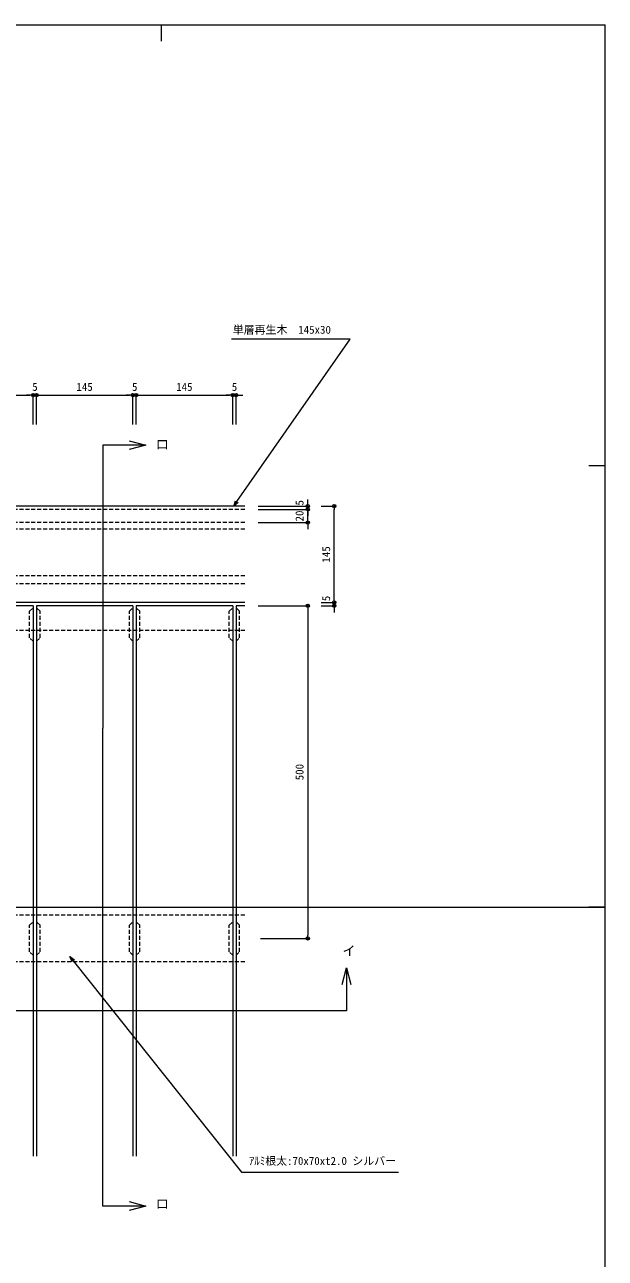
# Model space of a CAD drawing. Units: millimetres on the paper. Extents: x -401 to 401, y -279 to 279.
# Drawn here: x 226.1 to 400.7, y -92.2 to 278.7 of the extents above; entities that cross this region are included whole.
import ezdxf
from ezdxf.enums import TextEntityAlignment as Align

# ---------------------------------------------------------------- set-up
doc = ezdxf.new("R2010")
doc.units = ezdxf.units.MM
doc.linetypes.add('DASHED1', pattern=[1.8, 1.2, -0.6])
for name, color, linetype, lineweight in [('0-0_A-C01-補助線(非印刷)', 4, 'Continuous', 9), ('0-3_0-A11-寸法_詳細', 5, 'Continuous', 9), ('0-4_0', 7, 'Continuous', 9), ('0-6_A-B03-文字_書込_小', 7, 'Continuous', 9), ('0-8_A-C07-目地_5', 5, 'Continuous', 9), ('0-9_A-D09-金物_鋼材', 1, 'Continuous', 9), ('1-0_0-A01-枠A', 4, 'Continuous', 9)]:
    doc.layers.add(name, color=color, linetype=linetype, lineweight=lineweight)
doc.styles.add('ＭＳ ゴシック', font='')
doc.styles.get('ＭＳ ゴシック').set_extended_font_data('MS Gothic')

# ---------------------------------------------------------------- blocks, each defined once
blk = doc.blocks.new('_Dot')
at = {"layer": '0-4_0'}
blk.add_line((-0.5, 0), (-1, 0), dxfattribs=at)
for radius in [0.5, 0.25]:
    blk.add_circle((0, 0), radius, dxfattribs=at)
blk = doc.blocks.new('_Open30')
at = {"layer": '0-4_0'}
blk.add_line((0, 0), (-1, 0), dxfattribs=at)
blk.add_lwpolyline([(-1, 0.2679), (0, 0), (-1, -0.2679)], dxfattribs=at)

msp = doc.modelspace()

# ---------------------------------------------------------------- linework, layer by layer
at = {"layer": '0-0_A-C01-補助線(非印刷)'}
for p, q in [((267.111, 278.667), (267.111, 273.667)), ((400.667, 146), (395.667, 146)), ((-400.667, 13.333), (400.667, 13.333)), ((400.667, 13.333), (395.667, 13.333))]:
    msp.add_line(p, q, dxfattribs=at)
at = {"layer": '0-3_0-A11-寸法_詳細'}
for p, q in [((200.632, 167.32), (227.632, 167.32)), ((227.632, 167.32), (226.632, 167.32)), ((228.632, 158.462), (228.632, 167.32)), ((228.632, 167.32), (229.632, 167.32)), ((228.632, 158.462), (228.632, 167.32)), ((229.632, 158.462), (229.632, 167.32)), ((229.632, 158.462), (229.632, 167.32)), ((230.632, 167.32), (257.632, 167.32)), ((230.632, 167.32), (231.632, 167.32)), ((257.632, 167.32), (256.632, 167.32)), ((258.632, 158.462), (258.632, 167.32)), ((258.632, 167.32), (259.632, 167.32)), ((258.632, 158.462), (258.632, 167.32)), ((259.632, 158.462), (259.632, 167.32)), ((259.632, 158.462), (259.632, 167.32)), ((260.632, 167.32), (287.632, 167.32)), ((260.632, 167.32), (261.632, 167.32)), ((287.632, 167.32), (286.632, 167.32)), ((288.632, 158.462), (288.632, 167.32)), ((288.632, 167.32), (289.632, 167.32)), ((288.632, 158.462), (288.632, 167.32)), ((289.632, 158.462), (289.632, 167.32)), ((290.632, 167.32), (291.632, 167.32)), ((296.273, 133.97), (311.175, 133.97)), ((311.175, 134.97), (311.175, 135.97)), ((311.175, 133.97), (311.175, 134.97)), ((311.175, 132.97), (311.175, 133.97)), ((315.175, 133.97), (319.175, 133.97)), ((296.273, 132.97), (311.175, 132.97)), ((296.273, 132.97), (311.175, 132.97)), ((311.175, 128.97), (311.175, 132.97)), ((311.175, 131.97), (311.175, 130.97)), ((319.175, 105.97), (319.175, 132.97)), ((296.273, 128.97), (311.175, 128.97)), ((311.175, 127.97), (311.175, 126.97)), ((296.273, 103.97), (311.175, 103.97)), ((315.175, 104.97), (319.175, 104.97)), ((315.175, 104.97), (319.175, 104.97)), ((315.175, 103.97), (319.175, 103.97)), ((319.175, 105.97), (319.175, 106.97)), ((319.175, 103.97), (319.175, 104.97)), ((311.175, 102.97), (311.175, 4.97)), ((319.175, 102.97), (319.175, 101.97)), ((297.011, 3.97), (311.175, 3.97))]:
    msp.add_line(p, q, dxfattribs=at)
at = {"layer": '0-6_A-B03-文字_書込_小'}
for points in [[(289.874, 135.295), (323.907, 184.138), (288.264, 184.138)], [(257.519, 152.267), (249.606, 152.267), (249.606, 67.17)], [(257.519, -76.475), (249.606, -76.475), (249.606, 67.17)], [(240.671, -2.734), (291.31, -66.239), (338.52, -66.239)], [(322.853, -9.909), (322.853, -17.822), (184.132, -17.822)]]:
    msp.add_lwpolyline(points, dxfattribs=at)
at = {"layer": '0-8_A-C07-目地_5'}
for p, q in [((292.273, 133.97), (81.032, 133.97)), ((292.273, 104.97), (109.339, 104.97)), ((228.632, 103.97), (199.632, 103.97)), ((228.632, 103.97), (228.632, -61.458)), ((229.632, 103.97), (229.632, -61.458)), ((258.632, 103.97), (229.632, 103.97)), ((258.632, 103.97), (258.632, -61.458)), ((259.632, 103.97), (259.632, -61.458)), ((288.632, 103.97), (259.632, 103.97)), ((288.632, 103.97), (288.632, -61.458)), ((289.632, 103.97), (289.632, -61.458)), ((292.273, 103.97), (289.632, 103.97))]:
    msp.add_line(p, q, dxfattribs=at)
at = {"layer": '0-8_A-C07-目地_5', "linetype": 'DASHED1'}
for p, q in [((292.273, 132.97), (82.032, 132.97)), ((292.273, 128.97), (85.339, 128.97))]:
    msp.add_line(p, q, dxfattribs=at)
at = {"layer": '0-9_A-D09-金物_鋼材', "linetype": 'DASHED1'}
for p, q in [((292.273, 126.97), (84.632, 126.97)), ((292.273, 112.97), (84.632, 112.97)), ((292.273, 110.57), (84.632, 110.57)), ((292.273, 96.57), (84.632, 96.57)), ((292.273, 10.97), (84.632, 10.97)), ((292.273, -3.03), (84.632, -3.03))]:
    msp.add_line(p, q, dxfattribs=at)
for points in [[(228.632, 93.37), (227.552, 94.37), (227.552, 102.37), (228.632, 103.37)], [(229.632, 93.37), (230.712, 94.37), (230.712, 102.37), (229.632, 103.37)], [(258.632, 93.37), (257.552, 94.37), (257.552, 102.37), (258.632, 103.37)], [(259.632, 93.37), (260.712, 94.37), (260.712, 102.37), (259.632, 103.37)], [(288.632, 93.37), (287.552, 94.37), (287.552, 102.37), (288.632, 103.37)], [(289.632, 93.37), (290.712, 94.37), (290.712, 102.37), (289.632, 103.37)], [(228.632, -1.03), (227.552, -0.03), (227.552, 7.97), (228.632, 8.97)], [(229.632, -1.03), (230.712, -0.03), (230.712, 7.97), (229.632, 8.97)], [(258.632, -1.03), (257.552, -0.03), (257.552, 7.97), (258.632, 8.97)], [(259.632, -1.03), (260.712, -0.03), (260.712, 7.97), (259.632, 8.97)], [(288.632, -1.03), (287.552, -0.03), (287.552, 7.97), (288.632, 8.97)], [(289.632, -1.03), (290.712, -0.03), (290.712, 7.97), (289.632, 8.97)]]:
    msp.add_lwpolyline(points, dxfattribs=at)
at = {"layer": '1-0_0-A01-枠A'}
for p in [(-400.667, 278.667), (400.667, -278.667)]:
    msp.add_line(p, (400.667, 278.667), dxfattribs=at)

# ---------------------------------------------------------------- block references
at = {"layer": '0-3_0-A11-寸法_詳細'}
for p in [(228.632, 167.32), (228.632, 167.32), (258.632, 167.32), (258.632, 167.32), (288.632, 167.32), (288.632, 167.32)]:
    msp.add_blockref('_Dot', p, dxfattribs=at)
for p, rotation in [((229.632, 167.32), 180), ((229.632, 167.32), 180), ((259.632, 167.32), 180), ((259.632, 167.32), 180), ((289.632, 167.32), 180), ((311.175, 133.97), 270), ((311.175, 132.97), 270), ((319.175, 133.97), 90), ((311.175, 132.97), 90), ((311.175, 128.97), 90), ((311.175, 103.97), 90), ((319.175, 104.97), 270), ((319.175, 104.97), 270), ((319.175, 103.97), 90), ((311.175, 3.97), 270)]:
    msp.add_blockref('_Dot', p, dxfattribs=dict(at, rotation=rotation))
at = {"layer": '0-6_A-B03-文字_書込_小', "xscale": 5, "yscale": 5}
for p in [(262.519, 152.267), (262.519, -76.475)]:
    msp.add_blockref('_Open30', p, dxfattribs=at)
at = {"layer": '0-6_A-B03-文字_書込_小'}
for p, xscale, yscale, rotation in [((288.921, 133.928), 1.666667, 1.666667, 235.13147), ((239.632, -1.43), 1.666667, 1.666667, 128.56811), ((322.853, -4.909), 5, 5, 90)]:
    msp.add_blockref('_Open30', p, dxfattribs=dict(at, xscale=xscale, yscale=yscale, rotation=rotation))

# ---------------------------------------------------------------- texts
at = {"layer": '0-3_0-A11-寸法_詳細', "style": 'ＭＳ ゴシック'}
for s, p in [('5', (228.345, 167.858)), ('145', (241.631, 167.858)), ('5', (258.345, 167.858)), ('145', (271.631, 167.858)), ('5', (288.345, 167.858))]:
    msp.add_text(s, height=2.405, dxfattribs=at).set_placement(p, align=Align.BOTTOM_LEFT)
for s, p in [('5', (310.638, 134.122)), ('20', (310.637, 129.332)), ('145', (318.637, 116.969)), ('5', (318.638, 105.352)), ('500', (310.637, 51.525))]:
    msp.add_text(s, height=2.405, rotation=90, dxfattribs=at).set_placement(p, align=Align.BOTTOM_LEFT)
at = {"layer": '0-6_A-B03-文字_書込_小', "style": 'ＭＳ ゴシック'}
for s, height, p in [('単層再生木\u3000145x30', 2.405, (288.658, 185.036)), ('ロ', 2.889, (265.484, 150.212)), ('イ', 2.889, (321.614, -2.05)), ('ｱﾙﾐ根太:70x70xt2.0 シルバー', 2.405, (293.49, -64.835)), ('ロ', 2.889, (265.484, -78.146))]:
    msp.add_text(s, height=height, dxfattribs=at).set_placement(p, align=Align.BOTTOM_LEFT)

doc.saveas('drawing.dxf')
